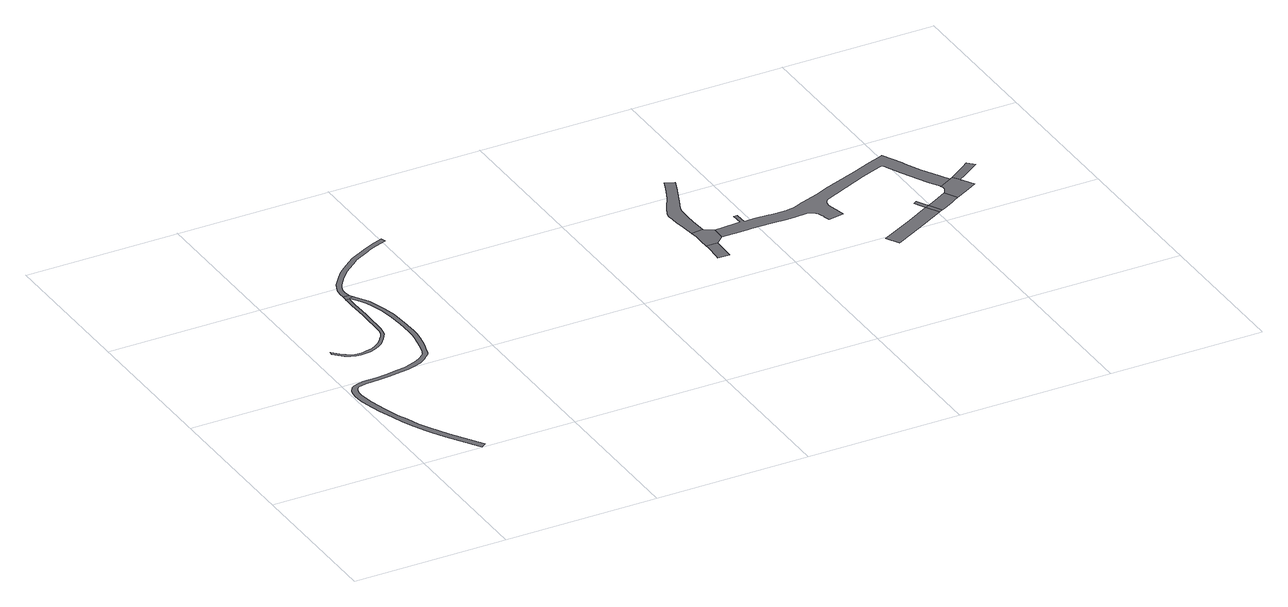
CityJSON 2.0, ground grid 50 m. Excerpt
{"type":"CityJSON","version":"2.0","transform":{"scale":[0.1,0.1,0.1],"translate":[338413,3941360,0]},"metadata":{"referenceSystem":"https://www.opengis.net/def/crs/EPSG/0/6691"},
"CityObjects":{
"road1":{"type":"Road","attributes":{"RoadStructureAttribute.sectionType":"1"},"geometry":[{"type":"MultiSurface","lod":"1","boundaries":[[[0,1,2,3,4,5,6,7,8,9,10,11,12,13,14,15,16,17,18,19,20,21,22,23,24,25,26,27,28,29,30,31,32,33,34,35,36,37,38,39,40,41,42,43,44,45,46,47,48,49,50,51,52,53,54,55,56,57,58,59,60,61,62,63,64,65,66,67,68,69,70,71,72,73,74,75,76,77,78,79,80,81,82,83,84,85]]]}]},
"road2":{"type":"Road","attributes":{"RoadStructureAttribute.sectionType":"1"},"geometry":[{"type":"MultiSurface","lod":"1","boundaries":[[[86,87,88,89,90,91,92,93,94,95,96,97,98,99,100,101,102,103,104,105,106,107,108,109,110,111,112,113,114,115,116,117,118,119,120,121,122,123,124,125,126,127,128,129,130,131,43,132]]]}]},
"road3":{"type":"Road","geometry":[{"type":"MultiSurface","lod":"1","boundaries":[[[133,132,43,42,134,135]]]}]},
"road4":{"type":"Road","attributes":{"RoadStructureAttribute.sectionType":"1"},"geometry":[{"type":"MultiSurface","lod":"1","boundaries":[[[134,136,137,138,139,140,141,142,143,144,145,146,147,148,149,150,151,152,153,154,155,156,157,158,159,160,161,135]]]}]},
"road5":{"type":"Road","geometry":[{"type":"MultiSurface","lod":"1","boundaries":[[[162,163,164,165,166,167]]]}]},
"road6":{"type":"Road","geometry":[{"type":"MultiSurface","lod":"1","boundaries":[[[168,169,170,171,172,167,166,173,174]]]}]},
"road7":{"type":"Road","attributes":{"RoadStructureAttribute.sectionType":"1"},"geometry":[{"type":"MultiSurface","lod":"1","boundaries":[[[175,176,177,178,179,180,181,182,183,184,185,186,187,188,189,190,191,192,193,170,169]]]}]},
"road8":{"type":"Road","attributes":{"RoadStructureAttribute.sectionType":"1"},"geometry":[{"type":"MultiSurface","lod":"1","boundaries":[[[194,195,196,197,198,199,200,201,202,203,204,205,206,207,208,209,210,211,212,213,214,215,216,217,218,219,220,221,168,174,222,223,224,225,226,227,228,229,230,231,232,233,234,235,236,237,238,239,240,241,242,243,244,245,246,247,248,249,250,251,252,253,254,255,256,257]]]}]},
"road9":{"type":"Road","attributes":{"RoadStructureAttribute.sectionType":"1"},"geometry":[{"type":"MultiSurface","lod":"1","boundaries":[[[258,259,260,261,262,263,264]]]}]},
"road10":{"type":"Road","geometry":[{"type":"MultiSurface","lod":"1","boundaries":[[[265,266,267,268,261,269]]]}]},
"road11":{"type":"Road","geometry":[{"type":"MultiSurface","lod":"1","boundaries":[[[269,261,260,270]]]}]},
"road12":{"type":"Road","attributes":{"RoadStructureAttribute.sectionType":"1"},"geometry":[{"type":"MultiSurface","lod":"1","boundaries":[[[271,272,273,274,275,276,277,269,270]]]}]},
"road13":{"type":"Road","geometry":[{"type":"MultiSurface","lod":"1","boundaries":[[[256,278,279,280,281,282,275,274,283,284,285,286,287,288,289,290,257]]]}]},
"road14":{"type":"Road","geometry":[{"type":"MultiSurface","lod":"1","boundaries":[[[289,291,292,293,294,295,290]]]}]}
},
"vertices":[
[211,13,0],[208,17,0],[147,113,0],[112,173,0],[95,207,0],[86,230,0],[79,246,0],[66,279,0],[51,329,0],[36,381,0],[31,406,0],[28,431,0],[30,448,0],[32,457,0],[33,460,0],[37,468,0],[44,474,0],[57,479,0],[71,481,0],[114,482,0],[150,485,0],[193,492,0],[218,496,0],[242,502,0],[268,512,0],[287,524,0],[298,534,0],[309,544,0],[314,553,0],[317,563,0],[327,598,0],[335,638,0],[338,662,0],[339,683,0],[337,737,0],[333,793,0],[324,833,0],[314,868,0],[306,891,0],[298,906,0],[288,922,0],[279,936,0],[276,940,0],[262,933,0],[266,929,0],[277,914,0],[286,900,0],[293,885,0],[300,864,0],[310,829,0],[318,791,0],[322,736,0],[324,683,0],[323,663,0],[320,640,0],[312,602,0],[303,567,0],[300,560,0],[297,553,0],[288,545,0],[279,536,0],[262,526,0],[237,516,0],[215,511,0],[190,507,0],[148,500,0],[113,497,0],[70,496,0],[54,494,0],[36,487,0],[28,482,0],[25,479,0],[15,464,0],[11,451,0],[9,431,0],[11,403,0],[17,376,0],[31,324,0],[48,273,0],[61,239,0],[77,199,0],[95,163,0],[105,146,0],[130,103,0],[191,6,0],[194,1,0],
[250,920,0],[249,897,0],[251,853,0],[252,831,0],[251,798,0],[251,761,0],[250,739,0],[249,725,0],[245,712,0],[238,700,0],[230,689,0],[222,679,0],[212,669,0],[201,661,0],[184,652,0],[166,647,0],[151,644,0],[138,642,0],[124,644,0],[112,648,0],[99,657,0],[85,670,0],[66,690,0],[64,677,0],[78,663,0],[92,649,0],[107,639,0],[122,634,0],[138,632,0],[153,634,0],[169,637,0],[188,643,0],[206,652,0],[219,661,0],[229,672,0],[238,683,0],[246,695,0],[254,708,0],[258,723,0],[260,739,0],[261,760,0],[261,798,0],[262,831,0],[261,853,0],[259,897,0],[260,919,0],[250,933,0],
[250,938,0],[271,950,0],[250,950,0],
[267,968,0],[268,984,0],[273,1001,0],[279,1013,0],[303,1045,0],[323,1066,0],[330,1073,0],[343,1085,0],[368,1104,0],[387,1118,0],[439,1146,0],[447,1151,0],[474,1162,0],[511,1175,0],[507,1190,0],[468,1176,0],[441,1164,0],[379,1131,0],[359,1116,0],[333,1097,0],[312,1077,0],[292,1055,0],[266,1020,0],[260,1006,0],[253,987,0],[250,968,0],
[1317,691,0],[1314,637,0],[1314,628,0],[1352,626,0],[1355,705,0],[1317,705,0],
[1383,774,0],[1353,794,0],[1314,788,0],[1317,763,0],[1317,734,0],[1368,717,0],[1381,728,0],
[1349,843,0],[1349,880,0],[1350,914,0],[1354,930,0],[1363,951,0],[1401,1039,0],[1412,1069,0],[1382,1080,0],[1371,1050,0],[1347,998,0],[1325,959,0],[1317,945,0],[1306,921,0],[1303,909,0],[1303,900,0],[1303,894,0],[1303,884,0],[1305,862,0],[1311,827,0],
[2114,720,0],[2103,737,0],[2073,792,0],[2049,844,0],[2044,855,0],[2012,917,0],[1999,912,0],[1963,899,0],[1897,874,0],[1805,839,0],[1780,829,0],[1740,813,0],[1685,793,0],[1681,792,0],[1658,782,0],[1644,777,0],[1632,774,0],[1620,773,0],[1583,773,0],[1571,774,0],[1561,775,0],[1515,777,0],[1488,777,0],[1481,777,0],[1479,815,0],[1467,815,0],[1469,779,0],[1406,775,0],[1442,729,0],[1471,730,0],[1481,730,0],[1488,730,0],[1513,730,0],[1550,729,0],[1590,727,0],[1619,726,0],[1662,729,0],[1673,727,0],[1682,722,0],[1687,716,0],[1692,711,0],[1695,703,0],[1698,690,0],[1698,688,0],[1703,667,0],[1754,677,0],[1747,710,0],[1741,739,0],[1741,754,0],[1747,764,0],[1755,771,0],[1908,837,0],[1972,862,0],[1980,864,0],[1986,864,0],[1990,860,0],[1999,839,0],[2015,804,0],[2031,771,0],[2040,754,0],[2061,714,0],[2078,683,0],[2079,681,0],[2124,705,0],
[1876,482,0],[1928,510,0],[2006,553,0],[1983,595,0],[1906,551,0],[1796,494,0],[1818,451,0],
[1987,616,0],[1975,639,0],[1964,632,0],[1976,609,0],[1995,600,0],
[2017,559,0],
[2028,564,0],[2064,585,0],[2076,592,0],[2092,601,0],[2069,642,0],[2041,625,0],[2005,606,0],
[2081,677,0],[2082,671,0],[2081,662,0],[2077,653,0],[2074,647,0],[2131,622,0],[2143,629,0],[2172,646,0],[2150,683,0],[2147,683,0],[2146,685,0],[2147,687,0],[2132,710,0],
[2173,705,0],[2228,743,0],[2209,764,0],[2190,750,0],[2154,725,0]
]}
